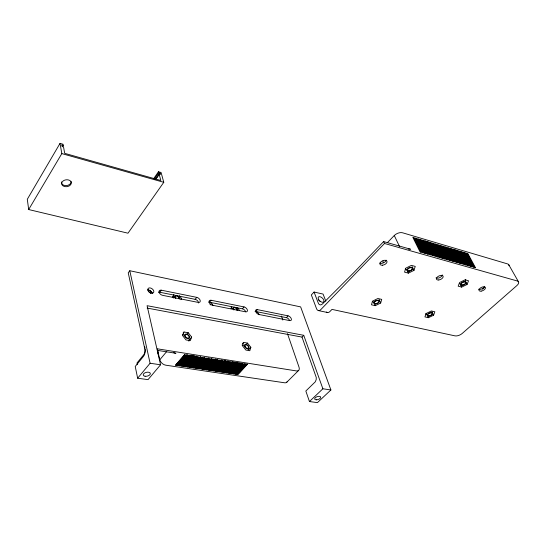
<?xml version="1.0" encoding="UTF-8"?>
<svg xmlns="http://www.w3.org/2000/svg" width="546" height="546" viewBox="0 0 546 546"><rect width="100%" height="100%" fill="white"/><g stroke="black" fill="none" stroke-linecap="round" stroke-linejoin="round"><path stroke-width="0.82" d="M380.664 303.037L381.715 299.385L377.873 298.491L372.488 301.153L371.485 304.805L375.32 305.671L380.664 303.037L379.067 299.385M250.839 347.276L249.815 350.723L245.898 350.061L242.513 345.843L243.571 342.41L247.468 343.093L250.839 347.276L248.519 349.774L247.563 348.58M413.97 270.366L415.24 266.414L411.377 265.376L405.76 268.182L404.545 272.133L408.401 273.143L413.97 270.366L412.21 266.701M231.231 308.504L231.77 306.934M433.592 315.206L434.855 311.78L431.36 310.967L426.153 313.493L424.931 316.912L428.426 317.704L433.592 315.206L431.906 311.684M191.673 337.094L190.295 340.649L186.002 339.926L182.562 335.531L183.982 331.995L188.254 332.739L191.673 337.094L189.421 339.742L188.868 341.161M465.786 279.463L465.199 280.937L467.048 284.48L461.67 287.1L458.169 286.186L459.602 282.5L465.028 279.845L468.529 280.787L467.048 284.48M173.921 294.287L172.782 296.867L173.73 298.061M62.387 146.813L63.247 145.345L63.056 144.253L60.026 143.38L27.3 199.283L28.679 209.541L127.989 233.197L163.773 182.309L161.097 172.516L158.463 171.751L153.631 178.74M28.679 209.541L61.821 153.597L60.026 143.38M154.388 179.095L158.743 172.802L158.463 171.751M155.706 179.013L159.098 174.119L160.422 174.502L160.067 173.184L158.743 172.802M156.675 178.071L160.067 173.184M129.784 270.734L128.242 272.843L144.956 349.638A4.798 2.28 -80.4 0 1 143.55 356.272L135.231 366.462L137.653 378.221L148.041 379.634L160.558 364.789L147.079 305.685L303.74 335.305L322.884 388.779L330.903 389.967L300.648 306.9L129.784 270.734L150.089 363.247L137.653 378.221M158.401 292.294A3.337 2.102 37.6 0 1 159.753 292.24L161.35 290.192L196.751 297.358A3.249 1.993 39.4 0 1 200.17 300.423A3.249 1.993 39.4 0 1 198.137 302.395L162.599 295.331A3.344 2.102 37.6 0 1 159.098 292.185A3.344 2.102 37.6 0 1 161.35 290.192M180.801 299.699L181.661 298.635L179.306 295.673M246.335 363.977L236.903 374.331L237.79 374.46L247.215 364.121M235.121 374.065L244.444 364.114L245.338 364.257L236.015 374.194L235.121 374.065L244.56 363.697M236.015 374.194L245.447 363.841M159.753 292.24L195.127 299.338L196.751 297.358M242.779 363.418L233.34 373.798L234.234 373.928L243.093 364.182M240.998 363.138L231.552 373.532L232.446 373.662L241.892 363.274M229.764 373.266L239.059 363.267L239.96 363.404L230.658 373.396L229.764 373.266L239.209 362.851M230.658 373.396L240.103 362.994M237.421 362.571L227.969 372.993L228.863 373.13L238.315 362.708M235.626 362.285L226.167 372.727L227.068 372.863L236.52 362.428M287.298 381.429A5.255 3.201 45.5 0 1 284.555 382.78L165.82 365.199A5.713 3.87 40.2 0 1 159.807 359.773L166.666 351.576M183.087 333.06L183.982 331.995M212.913 305.494A3.208 1.959 40.1 0 0 208.811 302.163L209.48 302.218L211.118 300.266L244.028 306.92A3.139 1.856 41.5 0 1 247.331 309.882A3.139 1.856 41.5 0 1 245.57 311.821L212.551 305.255A3.215 1.952 40.1 0 1 209.159 302.225A3.215 1.952 40.1 0 1 211.118 300.266M224.843 371.881L229.77 366.386M225.259 372.59L234.541 362.551L233.633 362.407L224.358 372.461L225.259 372.59L234.725 362.141M186.909 334.329L188.254 332.739M232.118 361.602L222.55 372.188L223.45 372.324L233.019 361.745M222.202 370.181L220.727 371.915L221.642 372.051L230.665 362.053M218.905 371.642L228.16 361.541L229.074 361.691L219.82 371.778L218.905 371.642L228.487 361.029M219.82 371.778L228.849 361.766M219.977 369.192L219.069 369.055L217.083 371.376L217.997 371.512L227.573 360.886M224.836 360.449L215.247 371.103L216.168 371.239L225.751 360.592M175.559 365.178L184.609 354.668L185.592 354.818L176.535 365.329L175.559 365.178L184.705 354.791M176.535 365.329L184.609 356.183M177.505 365.472L186.568 354.975L187.537 355.125L178.474 365.615L177.505 365.472L187.176 354.484M178.474 365.615L187.612 355.255M213.411 370.823L222.638 360.674L223.56 360.817L214.332 370.959L213.411 370.823L222.461 360.756M214.332 370.959L216.332 368.646L215.417 368.502M179.443 365.759L188.513 355.282L189.489 355.432L180.412 365.902L179.443 365.759L188.582 355.405M180.412 365.902L189.544 355.555M212.49 370.686L214.503 368.366L213.588 368.229L211.568 370.55L212.49 370.686L222.085 360.012M181.381 366.045L190.458 355.589L191.428 355.739L182.344 366.189L181.381 366.045L191.039 355.098M182.344 366.189L191.469 355.862M193.386 356.163L184.268 366.482L183.306 366.339L192.397 355.896L193.359 356.047M183.306 366.339L192.718 355.623M210.647 370.413L212.667 368.093L211.752 367.949L209.725 370.277L210.647 370.413L219.861 360.23L218.932 360.087L209.725 370.277M184.268 366.482L193.769 355.61M185.23 366.625L194.328 356.197L195.291 356.354L186.186 366.762L185.23 366.625L194.881 355.705M186.186 366.762L195.304 356.47M187.141 366.905L196.253 356.504L197.208 356.654L188.097 367.048L187.141 366.905L196.792 356.006M188.097 367.048L197.215 356.77M208.797 370.14L210.831 367.813L209.91 367.67L207.869 369.997L208.797 370.14L218.004 359.937L217.076 359.794M189.053 367.192L198.171 356.804L199.126 356.954L190.008 367.335L189.053 367.192L191.209 364.844L192.158 364.987L190.008 367.335M208.988 367.533L208.06 367.397L206.013 369.724L206.941 369.86L216.011 359.732M209.48 302.218L242.363 308.818L244.028 306.92M190.964 367.478L200.089 357.111L201.044 357.261L191.912 367.622L190.964 367.478L200.6 356.613M191.912 367.622L201.017 357.371M192.861 367.758L201.993 357.412L202.948 357.562L193.81 367.902L192.861 367.758L201.965 357.521M194.758 368.045L196.874 365.704L197.816 365.847L195.7 368.181L194.758 368.045L204.388 357.207M204.149 369.444L213.336 359.2L214.271 359.35L205.084 369.581L204.149 369.444L213.22 359.295M205.084 369.581L207.139 367.253L206.211 367.117M195.7 368.181L204.846 357.862L203.897 357.712M196.642 368.325L205.794 358.012L206.743 358.162L197.591 368.468L196.642 368.325L198.751 365.984L199.686 366.127L197.591 368.468M203.214 369.308L205.282 366.973L204.354 366.83L202.279 369.164L203.214 369.308L212.401 359.056L211.459 358.906M198.526 368.605L200.621 366.27L201.556 366.407L199.467 368.748L198.526 368.605L208.156 357.807M199.467 368.748L209.091 357.958M201.344 369.028L210.517 358.756L209.575 358.606L200.409 368.884L201.344 369.028L203.426 366.694L202.491 366.55M202.279 369.164L211.896 358.401M255.112 311.452L255.726 311.493L257.398 309.63L288.07 315.834A3.037 1.727 43.2 0 1 291.264 318.693A3.037 1.727 43.2 0 1 289.742 320.604L258.981 314.489A3.105 1.815 42.1 0 1 255.699 311.561A3.105 1.815 42.1 0 1 257.398 309.63M206.013 369.724L215.622 358.988M206.941 369.86L216.141 359.643L215.206 359.5M207.869 369.997L217.472 359.282M211.752 367.949L218.782 360.176M213.588 368.229L221.164 359.869M211.568 370.55L220.789 360.38L221.717 360.524M193.81 367.902L195.932 365.561L194.99 365.417M215.247 371.103L224.488 360.961L225.402 361.111L216.168 371.239M217.083 371.376L226.324 361.254L227.245 361.397L217.997 371.512M242.417 343.673L243.571 342.41M223.239 369.014L229.757 361.909M220.727 371.915L229.989 361.834L230.903 361.978L221.642 372.051M245.741 344.976L247.468 343.093M222.55 372.188L231.811 362.121L232.726 362.264L223.45 372.324M231.504 364.51L233.818 361.998M226.167 372.727L235.449 362.694L236.35 362.837L227.068 372.863M227.969 372.993L237.257 362.981L238.158 363.124L228.863 373.13M231.552 373.532L240.861 363.547L241.755 363.691L232.446 373.662M233.34 373.798L242.656 363.834L243.55 363.97L234.234 373.928M255.726 311.493L286.377 317.642L288.07 315.834M325.819 301.139L323.075 294.076L314.073 292.042L311.343 294.949L316.571 308.783A4.798 3.037 -78 0 0 320.782 309.63L384.514 243.475L517.315 280.992A5.863 2.867 -26.4 0 1 516.919 285.531L462.182 333.483A5.487 2.634 -23.9 0 1 454.961 335.858L331.982 309.398L329.873 311.568A4.764 3.058 -78.1 0 1 326.501 312.019M236.903 374.331L246.226 364.394L247.12 364.537L237.79 374.46M239.209 372.788L247.345 364.134M410.585 249.235L383.633 241.585L354.149 272.27L322.509 303.897A4.798 3.037 -77.7 0 1 318.284 303.085L314.073 292.042M387.469 242.567L394.273 235.524A6.245 3.61 -25.1 0 1 402.579 232.787L507.589 263.923A5.767 2.921 -26.8 0 1 508.981 265.711M147.14 308.08L302.006 337.094L303.74 335.305M286.855 382.152L298.723 370.338M302.006 337.094L316.27 377.484L316.195 379.647L315.24 381.872L305.835 391.018L309.445 401.535L322.884 388.779M330.903 389.967L317.431 402.62L309.445 401.535M482.411 289.189L484.302 287.483M422.577 241.107L423.976 240.65L431.258 255.105L430.405 254.859L423.13 240.397L423.976 240.65M424.269 241.605L425.668 241.148L432.958 255.589L432.111 255.344L424.822 240.895L425.668 241.148M425.955 242.103L427.354 241.639L434.657 256.067L433.811 255.828L426.508 241.393L427.354 241.639M427.641 242.595L429.033 242.137L436.35 256.552L435.503 256.313L428.194 241.892L429.033 242.137M452.04 249.925L453.63 249.399L461.104 263.582L460.298 263.349L452.825 249.16L453.63 249.399M453.644 250.396L455.228 249.87L462.715 264.039L461.909 263.807L454.429 249.631L455.228 249.87M147.939 289.953L150.211 290.656L152.184 293.175M150.089 363.247L160.558 364.789M177.798 362.817L178.76 362.967M179.73 363.11L180.692 363.254M181.654 363.404L182.617 363.547M183.579 363.691L184.534 363.841M185.49 363.984L186.445 364.127M187.401 364.271L188.356 364.414M189.305 364.557L190.261 364.701M193.1 365.131L194.048 365.274M217.247 368.782L218.154 368.919M220.884 369.328L221.785 369.465M222.693 369.601L223.594 369.738M224.502 369.874L225.402 370.011M226.303 370.147L227.197 370.284M228.098 370.42L228.992 370.557M229.886 370.693L230.781 370.83M231.675 370.959L232.569 371.096M233.456 371.232L234.343 371.362M235.23 371.498L236.118 371.635M237.005 371.765L237.885 371.901M238.773 372.031L239.653 372.167M192.513 358.142L238.227 365.281M224.304 360.619L225.969 360.879M157.698 350.409L175.942 353.296M207.692 358.312L208.633 358.456M224.413 361.397L228.569 362.053M224.413 361.541L228.569 362.196M182.46 334.78L184.589 335.148M242.049 345.065L244.39 345.468M172.857 296.485L174.42 296.799M230.876 308.053L233.156 308.51M318.386 310.578L327.47 312.503M372.304 301.685L373.744 302.02M425.443 313.882L426.754 314.182L428.426 317.704M405.207 269.089L406.654 269.471L408.401 273.143M61.821 153.597L163.773 182.309M63.247 145.345L61.732 144.908L61.978 146.28L63.493 146.717L64.681 153.344L160.824 180.487L159.098 174.119M237.51 307.848L239.36 310.128M188.452 338.5L189.421 339.742M508.742 264.708L518.468 281.756M459.841 283.558L461.67 287.1M394.273 235.524L399.645 246.765M383.633 241.585L384.514 243.475M374.065 302.75L375.32 305.671M281.408 316.032L282.787 320.038M287.469 333.64L299.044 367.246A5.324 3.167 45.3 0 1 296.43 370.939L157.207 348.792L157.862 351.665A4.75 2.314 -80.5 0 1 157.999 353.951M236.063 364.619L238.629 373.409M191.209 356.163L191.68 358.012M157.726 350.655L159.807 359.773M137.333 364.523L137.012 362.974L143.639 354.852A4.757 2.259 -80.3 0 0 145.175 349.351M144.704 346.608L145.031 348.266M71.103 181.518A4.846 3.44 -7.3 0 1 66.127 185.599A4.846 3.44 -7.3 0 1 61.527 181.879M318.591 300.17A3.563 1.918 43.4 0 1 320.229 301.631M484.514 286.35A3.515 1.768 -25.7 0 1 482.063 288.793A3.515 1.768 -25.7 0 1 478.61 289.209M442.267 274.891A3.638 1.931 -25 0 1 439.742 277.614A3.638 1.931 -25 0 1 435.981 277.88M386.152 260.189A3.788 2.15 -23.8 0 1 383.524 262.824A3.788 2.15 -23.8 0 1 379.77 263.063M408.34 249.078A6.347 3.563 -24.8 0 1 410.183 249.14M382.958 261.022A6.108 4.136 -74.6 0 1 383.08 262.517M175.505 353.207A5.788 3.836 40.2 0 1 173.737 352.518M147.666 289.981A3.365 2.136 37 0 1 152.232 293.441M148.239 291.571A3.358 2.136 37 0 1 150.218 292.922M150.437 293.182A3.358 2.136 37 0 1 150.628 293.448M209.951 304.204A3.208 1.959 40.1 0 1 210.217 304.402M210.476 304.62A3.208 1.959 40.1 0 1 210.831 304.968M255.228 311.445A3.099 1.822 42.1 0 1 259.077 314.783M175.908 298.369A2.191 1.372 38.5 0 1 175.662 296.246A2.191 1.372 38.5 0 1 178.071 296.669A2.191 1.372 38.5 0 1 179.068 298.921M234.077 309.841A2.095 1.256 41.2 0 1 234.807 307.685A2.095 1.256 41.2 0 1 237.039 310.435M175.484 298.409A2.744 1.713 38.5 0 1 176.508 295.611A2.744 1.713 38.5 0 1 179.607 298.949M233.681 309.869A2.621 1.57 41.2 0 1 234.514 307.248A2.621 1.57 41.2 0 1 237.53 310.353M195.127 299.338A3.242 2 39.4 0 1 198.614 303.023M286.377 317.642A3.03 1.734 43.2 0 1 289.564 320.495M242.363 308.818A3.133 1.863 41.5 0 1 245.659 311.759M71.301 182.623L71.253 183.524A4.853 3.44 -7.3 0 1 64.483 186.514A4.853 3.44 -7.3 0 1 62.756 181.292L63.677 180.617A4.853 3.44 -7.3 0 1 68.503 179.975A4.853 3.44 -7.3 0 1 71.301 182.623M420.932 252.17L420.065 251.924L412.865 237.367L413.725 237.619L420.932 252.17M422.672 252.668L421.805 252.423L414.591 237.879L415.451 238.131L422.672 252.668M424.399 253.153L423.532 252.914L416.311 238.384L417.164 238.636L424.399 253.153M426.119 253.644L425.259 253.399L418.024 238.889L418.878 239.141L426.119 253.644M427.839 254.136L426.979 253.89L419.731 239.394L420.584 239.646L427.839 254.136M429.552 254.62L428.699 254.375L421.43 239.892L422.283 240.144L429.552 254.62M438.035 257.03L437.189 256.791L429.873 242.383L430.705 242.636L438.035 257.03M439.714 257.507L438.875 257.268L431.545 242.881L432.377 243.127L439.714 257.507M441.393 257.978L440.554 257.746L433.21 243.373L434.043 243.618L441.393 257.978M443.059 258.456L442.226 258.217L434.869 243.864L435.701 244.11L443.059 258.456M444.724 258.927L443.898 258.695L436.527 244.349L437.353 244.594L444.724 258.927M446.389 259.398L445.556 259.166L438.179 244.84L439.004 245.079L446.389 259.398M448.041 259.869L447.215 259.637L439.83 245.325L440.649 245.57L448.041 259.869M449.692 260.34L448.867 260.108L441.468 245.809L442.287 246.048L449.692 260.34M451.337 260.804L450.518 260.572L443.106 246.294L443.925 246.533L451.337 260.804M452.975 261.275L452.156 261.036L444.737 246.772L445.556 247.017L452.975 261.275M454.613 261.739L453.794 261.507L446.369 247.256L447.181 247.495L454.613 261.739M456.244 262.196L455.432 261.971L447.986 247.734L448.798 247.973L456.244 262.196M457.869 262.66L457.057 262.428L449.604 248.212L450.416 248.45L457.869 262.66M459.493 263.124L458.681 262.892L451.221 248.689L452.027 248.921L459.493 263.124M464.325 264.496L463.52 264.264L456.026 250.109L456.825 250.341L464.325 264.496M465.922 264.947L465.124 264.721L457.623 250.58L458.415 250.812L465.922 264.947M467.519 265.404L466.721 265.172L459.213 251.044L460.005 251.283L467.519 265.404M469.11 265.854L468.318 265.629L460.797 251.515L461.588 251.747L469.11 265.854M470.7 266.305L469.908 266.079L462.373 251.979L463.165 252.211L470.7 266.305M472.283 266.755L471.491 266.53L463.95 252.443L464.735 252.675L472.283 266.755M473.86 267.199L473.068 266.974L465.52 252.907L466.304 253.139L473.86 267.199M475.43 267.649L474.645 267.424L467.083 253.371L467.867 253.603L475.43 267.649M318.543 299.317A3.576 1.911 43.4 0 0 323.587 301.986A3.576 1.911 43.4 0 0 321.021 297.099A3.576 1.911 43.4 0 0 318.543 299.317M481.135 291.127A3.522 1.768 -25.7 0 0 485.421 287.517A3.522 1.768 -25.7 0 0 480.077 288.247A3.522 1.768 -25.7 0 0 481.135 291.127M382.418 265.22A3.795 2.143 -23.8 0 0 386.95 261.247A3.795 2.143 -23.8 0 0 381.019 261.773A3.795 2.143 -23.8 0 0 382.418 265.22M438.786 279.982A3.638 1.925 -25 0 0 443.093 276.187A3.638 1.925 -25 0 0 437.462 276.924A3.638 1.925 -25 0 0 438.786 279.982M409.145 270.871A2.484 1.365 -24.4 0 0 412.162 268.298A2.484 1.365 -24.4 0 0 408.333 268.652A2.484 1.365 -24.4 0 0 409.145 270.871M462.646 284.971A2.389 1.228 -25.4 0 0 465.513 282.5A2.389 1.228 -25.4 0 0 461.861 282.992A2.389 1.228 -25.4 0 0 462.646 284.971M429.176 315.738A2.293 1.16 -23.7 0 0 432.002 313.465A2.293 1.16 -23.7 0 0 428.487 313.848A2.293 1.16 -23.7 0 0 429.176 315.738M375.839 303.583A2.389 1.283 -22.5 0 0 378.815 301.228A2.389 1.283 -22.5 0 0 375.122 301.474A2.389 1.283 -22.5 0 0 375.839 303.583M408.961 271.266A3.105 1.706 -24.4 0 0 412.735 268.052A3.105 1.706 -24.4 0 0 407.944 268.495A3.105 1.706 -24.4 0 0 408.961 271.266M462.476 285.34A2.983 1.529 -25.4 0 0 466.052 282.255A2.983 1.529 -25.4 0 0 461.493 282.869A2.983 1.529 -25.4 0 0 462.476 285.34M428.992 316.086A2.867 1.447 -23.7 0 0 432.528 313.24A2.867 1.447 -23.7 0 0 428.139 313.718A2.867 1.447 -23.7 0 0 428.992 316.086M375.648 303.958A2.983 1.604 -22.5 0 0 379.368 301.01A2.983 1.604 -22.5 0 0 374.761 301.317A2.983 1.604 -22.5 0 0 375.648 303.958M245.086 346.635A2.17 1.338 43 0 0 248.253 348.061A2.17 1.338 43 0 0 246.717 344.99A2.17 1.338 43 0 0 245.086 346.635M185.401 336.473A2.266 1.467 40.2 0 0 188.82 337.831A2.266 1.467 40.2 0 0 187.176 334.65A2.266 1.467 40.2 0 0 185.401 336.473M244.683 346.655A2.716 1.672 43 0 0 248.648 348.437A2.716 1.672 43 0 0 246.717 344.594A2.716 1.672 43 0 0 244.683 346.655M184.971 336.513A2.832 1.829 40.2 0 0 189.244 338.206A2.832 1.829 40.2 0 0 187.182 334.234A2.832 1.829 40.2 0 0 184.971 336.513M316.537 399.822A3.146 1.508 -19 0 0 320.679 397.099A3.146 1.508 -19 0 0 315.847 397.297A3.146 1.508 -19 0 0 316.537 399.822M148.198 290.643A3.372 2.136 37 0 0 153.358 292.765A3.372 2.136 37 0 0 151.024 288.179A3.372 2.136 37 0 0 148.198 290.643M145.086 376.255A3.617 1.945 -13.1 0 0 150.341 373.607A3.617 1.945 -13.1 0 0 144.936 372.843A3.617 1.945 -13.1 0 0 145.086 376.255"/></g></svg>
